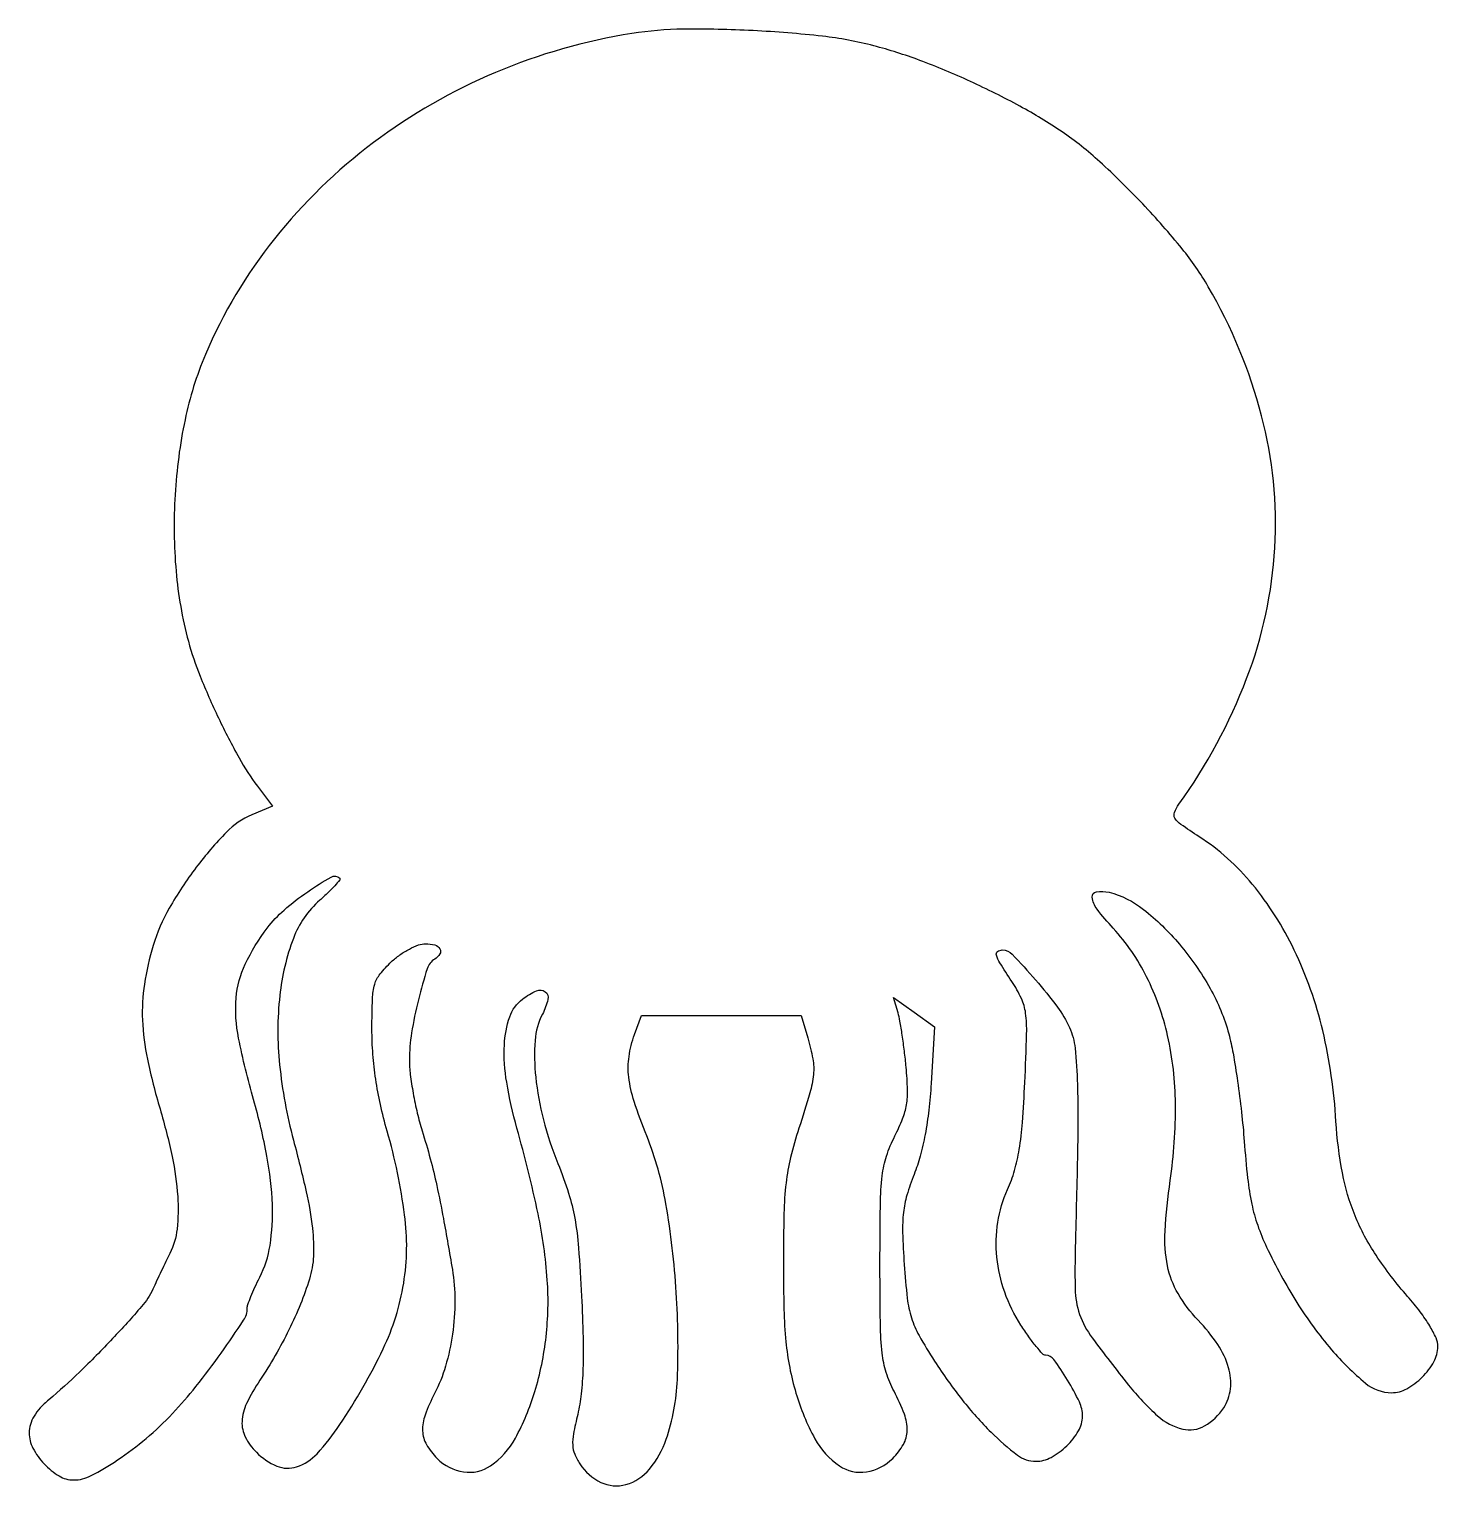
# Model space of a CAD drawing. Extents: x 0 to 226, y 0 to 234.
import ezdxf

# ---------------------------------------------------------------- set-up
doc = ezdxf.new("R2010")
doc.units = 0

msp = doc.modelspace()

# ---------------------------------------------------------------- linework, layer by layer
msp.add_lwpolyline([(96.713083, 232.979696, 0.060419), (74.834572, 226.73948, 0.061693), (55.249206, 215.479733, 0.062998), (39.347984, 200.035401, 0.068152), (28.286425, 181.5, 0.04927), (25.011225, 171.041712, 0.036455), (23.413076, 159.019202, 0.036098), (23.571351, 146.738583, 0.044918), (25.556445, 135.5, 0.029586), (27.427683, 129.92365, 0.015394), (30.378338, 123.202915, 0.015315), (33.675416, 116.793543, 0.035772), (36.617264, 112.276302), (39.06166, 109.052603), (35.720645, 107.656638, 0.100867), (31.6474, 104.888875, 0.03145), (26.805235, 99.255706, 0.032072), (22.484708, 92.704556, 0.055979), (19.912545, 86.738701, 0.035773), (18.497073, 80.51734, 0.048442), (18.178114, 74.764483, 0.042111), (18.972356, 68.473865, 0.019624), (21, 60.5, -0.019803), (22.934339, 52.88162, -0.03512), (23.830562, 46.467961, -0.043594), (23.733966, 41.248799, -0.08917), (22.592502, 37.33104, 0.002232), (21.956718, 36.037773, 0.001301), (21.205152, 34.481306, 0.001301), (20.460562, 32.918573, 0.002202), (19.846093, 31.605321, -0.070736), (18.034918, 28.807261, -0.009873), (13.39463, 23.678669, -0.01206), (8.092928, 18.312101, -0.017554), (3.146328, 13.865173, 0.033686), (1.776805, 12.551736, 0.050754), (0.793213, 11.223842, 0.058763), (0.200871, 9.89285, 0.075475), (0, 8.569719, 0.121771), (0.609032, 6.106079, 0.067574), (2.41737, 3.571142, 0.06837), (4.800849, 1.644953, 0.13663), (7.116998, 1, 0.120286), (9.951489, 1.69191, 0.028026), (14.196513, 4.207056, 0.027941), (18.786972, 7.673528, 0.027298), (23, 11.655717, 0.021821), (26.756313, 15.978999, 0.013477), (30.804253, 21.362208, 0.008004), (34.414956, 26.619724, 0.146719), (34.996817, 28.538558, -0.084867), (35.103597, 29.151809, -0.010504), (35.586565, 30.424387, -0.012156), (36.233938, 31.921864, -0.009782), (37, 33.5, 0.080733), (38.644895, 38.628618, 0.046113), (39.016963, 45.139071, 0.037991), (38.147607, 52.937535, 0.022864), (36, 62, -0.019894), (33.604575, 71.847279, -0.069841), (33.218225, 78.345642, -0.091746), (34.66528, 83.719165, -0.05123), (38.208218, 89.518583, -0.050841), (40.904317, 92.398925, -0.028486), (44.697858, 95.342345, -0.020712), (48.440955, 97.696904, -0.338474), (49.820521, 97.512812, -0.385216), (49.834432, 97.23485, -0.0124), (49.039807, 96.310715, -0.018031), (47.965932, 95.205562, -0.01079), (46.615805, 93.967534, 0.123331), (42.393494, 87.859447, 0.062695), (40.212685, 78.718196, 0.053083), (40.180421, 67.587821, 0.039538), (42.407547, 55.5, -0.009572), (44.451556, 47.22255, -0.027156), (45.449267, 41.362979, -0.039077), (45.610972, 36.902952, -0.06562), (44.966989, 33.216084, -0.020637), (43.525993, 29.209399, -0.017334), (41.68076, 25.090425, -0.016836), (39.491105, 20.980392, -0.016516), (37.016582, 17, 0.03513), (34.886209, 13.27061, 0.100367), (34.154393, 10.389046, 0.129868), (34.684014, 7.899944, 0.079532), (36.454545, 5.454545, 0.096741), (39.751394, 3.235082, 0.181486), (42.917935, 3.106535, 0.127515), (46.185943, 5.211155, 0.038741), (49.862551, 9.875357, 0.035844), (56.797211, 22.030892, 0.071945), (60.088699, 32.554153, 0.072754), (60.244673, 43.50111, 0.037391), (57.436377, 56.956768, -0.015219), (56.352746, 61.199448, -0.017925), (55.595068, 65.275601, -0.018493), (55.148971, 69.279645, -0.018495), (55, 73.305559, -0.008187), (55.080278, 78.207971, -0.061937), (55.440286, 80.49006, -0.099066), (56.298893, 82.148716, -0.036085), (58.105755, 84.09879, -0.034287), (59.470849, 85.209055, -0.032228), (61.002504, 86.14777, -0.033849), (62.470149, 86.799183, -0.087738), (63.605755, 87, -0.068159), (65.082515, 86.797752, -0.193075), (65.892989, 86.176917, -0.280139), (65.884286, 85.35653, -0.115596), (65.065585, 84.540534, 0.179693), (63.858205, 82.990069, 0.015131), (62.453926, 78.027799, 0.021149), (61.354855, 72.694436, 0.040651), (61.007639, 68.346093, 0.030438), (61.152419, 66.030194, 0.013657), (61.610113, 63.014165, 0.013462), (62.268884, 59.843258, 0.01783), (63.047886, 57, -0.010033), (64.355578, 52.503381, -0.012075), (65.396784, 48.226359, -0.008718), (66.4569, 42.920716, -0.002568), (67.898524, 34.75, -0.043229), (68.313625, 29.766367, -0.034837), (67.921759, 24.404089, -0.035303), (66.804023, 19.240341, -0.049225), (65.042543, 14.857117, 0.033008), (63.524348, 11.406558, 0.097328), (63.127442, 8.857367, 0.12087), (63.755107, 6.675887, 0.066264), (65.454545, 4.454545, 0.158963), (69.694489, 2.300212, 0.190969), (74.028057, 3.280996, 0.119642), (78.012022, 7.708862, 0.049951), (81.120749, 15.17163, 0.046075), (82.932123, 23.980694, 0.044612), (83.128014, 33.069904, 0.035613), (81.643175, 43.697794, 0.015943), (78.260515, 57.408138, -0.026748), (76.610127, 64.7784, -0.0527), (76.241602, 70.762615, -0.071726), (77.09364, 75.26563, -0.149687), (79.168536, 78.127127, -0.054147), (81.406594, 79.462793, -0.276057), (82.78879, 79.311779, -0.299522), (83.233212, 78.060341, -0.059181), (82.354106, 75.717872, 0.102132), (81.168479, 71.494606, 0.043303), (81.265499, 65.585361, 0.038484), (82.503568, 58.777658, 0.031287), (84.83222, 51.736082, -0.017994), (86.547251, 46.977967, -0.033358), (87.535789, 42.994957, -0.025235), (88.138719, 38.239874, -0.00638), (88.628758, 30.459925, -0.006508), (88.873821, 23.862577, -0.014252), (88.851638, 18.808017, -0.018429), (88.571724, 14.801074, -0.032224), (88.005706, 11.523785, 0.011978), (87.333937, 8.394964, 0.058227), (87.205056, 6.588287, 0.08695), (87.522026, 5.161268, 0.047036), (88.364916, 3.56582, 0.136711), (91.737589, 0.613602, 0.183459), (95.749546, 0.274189, 0.151924), (99.543363, 2.759922, 0.089978), (102.20623, 7.523238, 0.072899), (103.994179, 17.091085, 0.025855), (103.819684, 31.050896, 0.026245), (102.148299, 45.311091, 0.053242), (99.079181, 56.166586, -0.016306), (97.068748, 61.686057, -0.049091), (96.200677, 65.593728, -0.065627), (96.235861, 68.921165, -0.051353), (97.110128, 72.429002), (98.220255, 75.5), (111.026027, 75.5), (123.831799, 75.5), (124.9159, 71.88398, -0.027285), (125.727036, 68.521665, -0.070022), (125.832721, 66.02748, -0.047178), (125.259821, 63.076514, -0.007372), (123.5, 57.403252, 0.018816), (122.158302, 52.700199, 0.031368), (121.431214, 48.648391, 0.022947), (121.092447, 43.743482, 0.005768), (121, 35.730168, 0.006276), (121.092973, 28.322947, 0.0179), (121.406713, 23.17739, 0.0241), (122.012836, 19.023214, 0.024098), (123.015928, 14.946517, 0.051605), (126.04795, 7.623831, 0.120818), (130.000592, 3.261395, 0.190152), (134.323286, 2.302223, 0.158286), (138.545455, 4.454545, 0.067703), (140.261966, 6.711572, 0.12464), (140.866975, 8.92342, 0.096243), (140.408583, 11.548207, 0.029791), (138.75, 15.219206, -0.0453), (137.50508, 18.218911, -0.048126), (136.852044, 21.333632, -0.02422), (136.565061, 25.952034, -0.003407), (136.5, 35.5, -0.00337), (136.565469, 45.214055, -0.02543), (136.860514, 49.794303, -0.050014), (137.54984, 52.94907, -0.03939), (138.892497, 56.180403, 0.024033), (140.138454, 58.937144, 0.053478), (140.751133, 61.154557, 0.04785), (140.915457, 63.599955, 0.016007), (140.698426, 67.180403, 0.006929), (140.420915, 69.778496, 0.006999), (140.07233, 72.359113, 0.006851), (139.706666, 74.596983, 0.02805), (139.390729, 75.935727), (138.6696, 78.371454), (141.962731, 76.026538), (145.255862, 73.681622), (144.708665, 64.590811, -0.01385), (144.33337, 60.328214, -0.017542), (143.740158, 56.418922, -0.019306), (142.947497, 52.944161, -0.029159), (141.967946, 50, 0.023344), (140.8189, 46.675884, 0.044328), (140.263687, 43.901835, 0.034849), (140.136479, 40.664057, 0.009581), (140.389335, 35.566459, 0.011003), (140.882741, 30.143117, 0.047823), (141.549559, 26.988424, 0.052513), (142.775247, 24.159158, 0.015059), (145.250035, 20.066459, 0.023128), (149.706466, 13.82706, 0.031146), (154.327562, 8.65022, 0.032987), (158.55539, 4.987988, 0.163403), (161.497835, 4, 0.1242), (163.944148, 4.617185, 0.068138), (166.455546, 6.449572, 0.068643), (168.360573, 8.867404, 0.133345), (169, 11.222411, 0.111487), (168.4844, 13.506055, 0.025305), (166.587207, 17.022914, 0.020383), (164.397305, 20.321541, 0.240471), (163.068195, 21, -0.211449), (162.593935, 21.209951, -0.012687), (161.549735, 22.420129, -0.017254), (160.357267, 23.982152, -0.011753), (159.106214, 25.834481, -0.056991), (156.510197, 31.118522, -0.061221), (155.253214, 36.726184, -0.063053), (155.408375, 42.32245, -0.067235), (156.963967, 47.575073, 0.035512), (158.084902, 50.634484, 0.030059), (158.837137, 53.996727, 0.021405), (159.350079, 58.353217, 0.007233), (159.732855, 64.732126, 0.003974), (160.02752, 72.581731, 0.039405), (159.865443, 75.873496, 0.077578), (159.185392, 78.213628, 0.036752), (157.644715, 80.960686, -0.005671), (155.735292, 83.918368, -0.067308), (155.170778, 85.157405, -0.313454), (155.361392, 85.743543, -0.163656), (156.123928, 86, -0.205768), (157.713825, 85.31677, -0.011227), (161.452409, 81.194269, -0.01786), (164.961461, 76.840964, -0.05429), (166.894166, 73.574192, -0.081144), (167.785621, 70.274099, -0.018126), (168.169664, 64.432782, -0.011831), (168.221192, 55.458844, -0.002777), (167.868632, 40.441889, 0.010809), (167.803472, 31.648437, 0.081142), (168.530901, 27.561303, 0.075587), (170.529964, 23.803959, 0.008726), (176.384991, 16.217473, 0.040542), (181.040198, 11.278007, 0.125491), (185.064689, 9.160766, 0.191682), (188.565525, 9.668922, 0.117497), (191.63876, 12.571431, 0.118015), (192.726943, 15.598515, 0.098961), (192.429395, 19.005063, 0.077457), (190.686182, 22.717407, 0.042632), (187.528587, 26.631506, -0.058955), (184.314636, 30.892182, -0.083052), (182.629263, 35.33242, -0.063746), (182.238856, 40.922417, -0.021903), (183.061459, 49.007742, 0.038376), (183.905173, 61.309794, 0.053544), (182.638015, 72.258324, 0.059941), (179.282486, 81.68577, 0.070874), (173.918797, 89.472268, -0.02202), (171.318884, 92.554737, -0.1362), (170.546378, 94.456117, -0.404333), (171.225993, 95.344026, -0.099407), (173.250996, 95.244457, -0.106467), (178.772415, 92.512817, -0.049265), (184.54957, 86.910769, -0.047416), (189.467247, 79.838161, -0.062195), (192.445352, 72.563817, -0.022238), (193.143289, 69.44101, -0.008044), (193.864531, 64.952545, -0.007959), (194.497772, 60.005876, -0.009384), (194.934405, 55.305873, 0.00891), (195.479203, 49.380481, 0.024721), (196.141167, 45.250639, 0.031828), (197.091475, 41.843483, 0.026326), (198.518468, 38.354874, 0.029674), (203.390499, 29.441991, 0.037546), (208.956004, 21.88266, 0.041022), (214.380321, 16.526208, 0.176062), (218.580251, 15, 0.126997), (221.018435, 15.629434, 0.069747), (223.498534, 17.493579, 0.069793), (225.368694, 19.965861, 0.127752), (226, 22.396354, 0.104964), (225.706395, 23.779548, 0.03135), (224.703013, 25.702156, 0.027048), (223.167559, 27.957319, 0.016758), (221.138723, 30.438871, -0.032576), (216.089163, 37.029866, -0.05009), (212.719041, 43.370794, -0.050079), (210.676681, 50.256359, -0.032542), (209.65579, 58.5, 0.043566), (207.524649, 73.071137, 0.053963), (202.953305, 85.988969, 0.059503), (196.228723, 96.554221, 0.078071), (187.713006, 104.164211, -0.008167), (184.752541, 106.145535, -0.101793), (183.825088, 107.117867, -0.235195), (183.734798, 108.046722, -0.064698), (184.452264, 109.377984, 0.06432), (195.323155, 129.512677, 0.077599), (199.834685, 150.503115, 0.078461), (197.714414, 171.682601, 0.067649), (189.17358, 192.373799, 0.039307), (184.96941, 198.451768, 0.018401), (178.653205, 205.64586, 0.018426), (171.760626, 212.418758, 0.035787), (165.70573, 217.198541, 0.024543), (158.95222, 221.317151, 0.017418), (151.015259, 225.286355, 0.01748), (142.872706, 228.670875, 0.025825), (135.5, 231.010917, 0.036016), (127.295716, 232.535206, 0.015247), (116.130262, 233.443909, 0.015228), (104.949708, 233.670484, 0.036757)], format="xyb", close=True)

doc.saveas('drawing.dxf')
